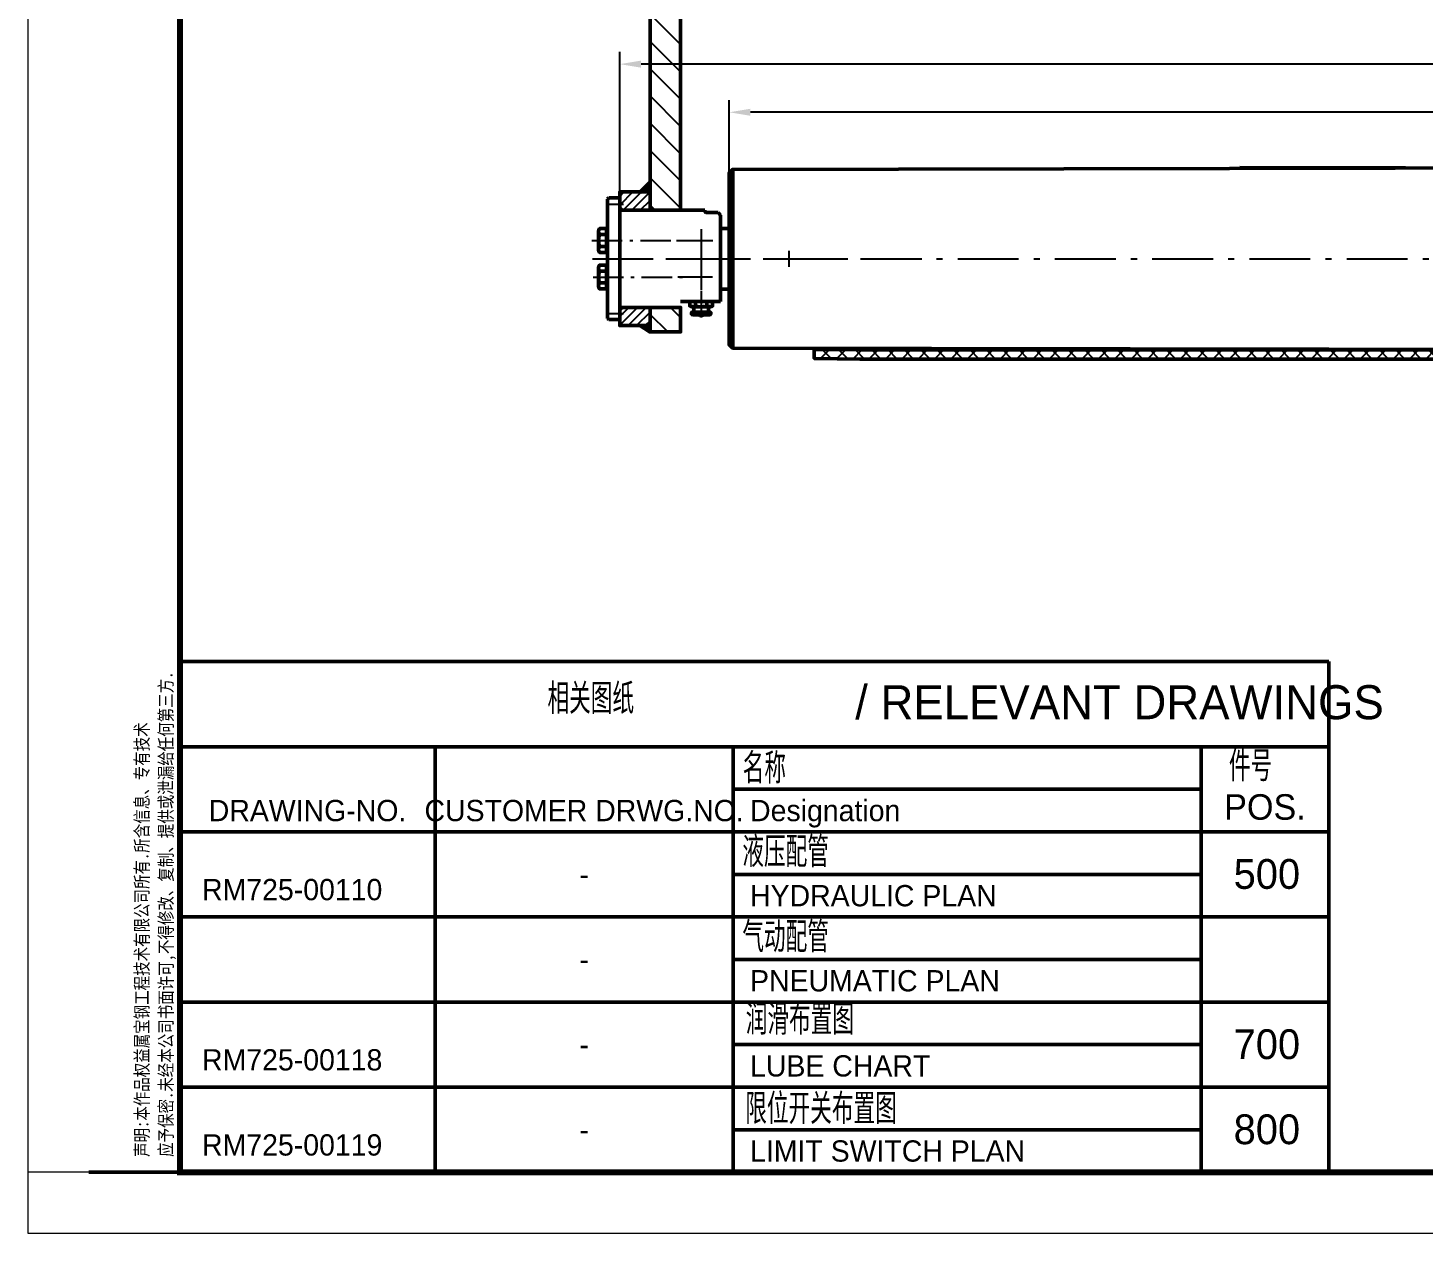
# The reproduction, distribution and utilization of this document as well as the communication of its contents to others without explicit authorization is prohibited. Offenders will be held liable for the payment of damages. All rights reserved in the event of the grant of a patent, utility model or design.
# Model space of a CAD drawing. Extents: x 0 to 5945, y 0 to 4205.
# Drawn here: x 0 to 1148, y 0 to 991 of the extents above; entities that cross this region are included whole.
import ezdxf
from ezdxf.enums import TextEntityAlignment as Align

# ---------------------------------------------------------------- set-up
doc = ezdxf.new("R2010")
doc.units = 0
doc.header["$LTSCALE"] = 5
doc.linetypes.add('CENTER', pattern=[16, 10, -2.5, 1, -2.5])
doc.linetypes.add('CENTER2', pattern=[8, 5, -1.25, 0.5, -1.25])
doc.layers.get('0').update_dxf_attribs({"color": 4, "linetype": 'CONTINUOUS', "lineweight": 50})
doc.layers.get('Defpoints').update_dxf_attribs({"linetype": 'CONTINUOUS'})
for name, color, linetype, lineweight in [('1', 4, 'CONTINUOUS', 50), ('5', 7, 'CONTINUOUS', 25), ('6', 3, 'CONTINUOUS', 35), ('7', 2, 'CENTER', 25), ('7A', 2, 'CENTER2', 25), ('8', 7, 'CONTINUOUS', 25), ('图框_外框', 130, 'CONTINUOUS', 20)]:
    doc.layers.add(name, color=color, linetype=linetype, lineweight=lineweight)
doc.layers.add('6文字层', color=3, linetype='CONTINUOUS')
doc.styles.add('H35', font='bgdx.shx', dxfattribs={"width": 0.7, "bigfont": 'bghzdx.shx'})
doc.styles.add('H5', font='bgdx.shx', dxfattribs={"width": 0.7, "bigfont": 'bghzdx.shx'})
doc.styles.add('Hz', font='SIMKAI.TTF', dxfattribs={"width": 0.8})
doc.styles.get("Standard").update_dxf_attribs({"font": 'bgdx.shx', "bigfont": 'bghzdx.shx'})
doc.dimstyles.new('GEN-ISO', dxfattribs={"dimscale": 5, "dimtxt": 3.5, "dimasz": 3.5, "dimexe": 2, "dimexo": 0, "dimgap": 1.6, "dimtad": 1, "dimdec": 3, "dimzin": 9, "dimdsep": 46, "dimtxsty": 'Standard', "dimcen": 0, "dimclrd": 256, "dimclre": 256, "dimclrt": 3, "dimadec": 0, "dimazin": 2, "dimtp": 0.1, "dimtm": 0.1, "dimtfac": 0.71, "dimtdec": 3, "dimtmove": 0, "dimatfit": 3, "dimfxl": 0, "dimtzin": 9, "dimlwd": -1, "dimlwe": -1, "dimarcsym": 0})

# ---------------------------------------------------------------- blocks, each defined once
blk = doc.blocks.new('*D20')
at = {"layer": '5'}
for p, q in [((576.8, 871.8), (576.8, 931.8)), ((1816.8, 871.8), (1816.8, 931.8)), ((1799.3, 921.8), (594.3, 921.8))]:
    blk.add_line(p, q, dxfattribs=at)
for points in [[(594.3, 924.7), (594.3, 918.9), (576.8, 921.8)], [(1799.3, 924.7), (1799.3, 918.9), (1816.8, 921.8)]]:
    blk.add_solid(points, dxfattribs=at)
at = {"layer": 'Defpoints', "color": 0}
for p in [(576.8, 921.8), (576.8, 871.8), (1816.8, 871.8)]:
    blk.add_point(p, dxfattribs=at)
at = {"layer": '5', "color": 3, "insert": (1196.8, 938.5), "char_height": 17.5, "attachment_point": 5}
blk.add_mtext('1240', dxfattribs=at)
blk = doc.blocks.new('*D21')
at = {"layer": '5'}
for p, q in [((486.8, 856.3), (486.8, 971.4)), ((1906.8, 856.3), (1906.8, 971.4)), ((1889.3, 961.4), (504.3, 961.4))]:
    blk.add_line(p, q, dxfattribs=at)
for points in [[(504.3, 964.3), (504.3, 958.5), (486.8, 961.4)], [(1889.3, 964.3), (1889.3, 958.5), (1906.8, 961.4)]]:
    blk.add_solid(points, dxfattribs=at)
at = {"layer": 'Defpoints', "color": 0}
for p in [(486.8, 961.4), (486.8, 856.3), (1906.8, 856.3)]:
    blk.add_point(p, dxfattribs=at)
at = {"layer": '5', "color": 3, "insert": (1196.8, 978.1), "char_height": 17.5, "attachment_point": 5}
blk.add_mtext('1420', dxfattribs=at)
blk = doc.blocks.new('riemen-V')
at = {"layer": '8'}
h = blk.add_hatch(dxfattribs=at)
h.set_pattern_fill('ANSI37', color=256, scale=3, style=0)
h.set_pattern_definition([(45, (-4165.338, 1228.833), (-6.735192, 6.735192), []), (135, (-4165.338, 1228.833), (-6.735192, -6.735192), [])])
h.paths.add_polyline_path([(0, -7.5), (-461.5, -7.5), (-512.6, -7.5), (-550, -7), (-550, 0.5), (-512.6, 0), (-461.5, 0), (0, 0), (461.5, 0), (512.6, 0), (550, 0.5), (550, -7), (512.6, -7.5), (461.5, -7.5)])
at = {"layer": '1', "flags": 128}
for points in [[(0, -7.5), (-461.5, -7.5), (-512.6, -7.5), (-550, -7), (-550, 0.5), (-512.6, 0), (-461.5, 0), (0, 0)], [(0, -7.5), (461.5, -7.5), (512.6, -7.5), (550, -7), (550, 0.5), (512.6, 0), (461.5, 0), (0, 0)]]:
    blk.add_lwpolyline(points, dxfattribs=at)
blk = doc.blocks.new('*X233')
at = {"layer": '8', "lineweight": 25}
for p, q in [((-0.3, -6.8), (-11.4, 4.4)), ((-8.2, 8.2), (6.8, -6.8)), ((13.6, -6.5), (-1.1, 8.2)), ((6, 8.2), (13.6, 0.6)), ((-11.4, -2.7), (-7.4, -6.8))]:
    blk.add_line(p, q, dxfattribs=at)
blk = doc.blocks.new('*X234')
at = {"layer": '8', "lineweight": 25}
for p, q in [((-3.5, -7.1), (-11.6, 1)), ((-11.5, 8), (3.5, -7.1)), ((10.6, -7.1), (-4.4, 8)), ((2.7, 8), (13.4, -2.8)), ((13.4, 4.3), (9.7, 8)), ((-11.6, -6), (-10.6, -7.1))]:
    blk.add_line(p, q, dxfattribs=at)
blk = doc.blocks.new('*X242')
at = {"layer": '8', "lineweight": 50}
for p, q in [((-1.7, 3.5), (-1.8, 3.5)), ((-1.8, 1.7), (0, 1.7)), ((1.8, 0), (-1.8, 0)), ((-1.8, -1.7), (3.5, -1.7)), ((5.3, -3.5), (-1.8, -3.5))]:
    blk.add_line(p, q, dxfattribs=at)
blk = doc.blocks.new('*X243')
at = {"layer": '8', "lineweight": 25}
for p, q in [((2.1, 2.5), (-6.1, 2.5)), ((-4.5, 1.5), (2.1, 1.5)), ((2.1, 0.5), (-2.9, 0.5)), ((-1.3, -0.5), (2.1, -0.5)), ((2.1, -1.5), (0.3, -1.5)), ((1.8, -2.5), (2.1, -2.5))]:
    blk.add_line(p, q, dxfattribs=at)
blk = doc.blocks.new('22107624-Ss1')
at = {"layer": '8'}
h = blk.add_hatch(dxfattribs=at)
h.set_pattern_fill('ANSI31', color=256, scale=5, angle=90, style=0)
h.set_pattern_definition([(45, (7830.732, -1251.612), (11.22532, -11.22532), [])])
h.paths.add_polyline_path([(1472.6, -5.1), (1497.6, -5.1), (1497.6, -410.4), (1472.6, -410.4)])
h.paths.add_polyline_path([(1472.6, -490.4), (1497.6, -490.4), (1497.6, -510.5), (1472.6, -510.5)])
at = {"layer": '1'}
for p, q in [((1506.1, -395.7), (1497.6, -387.2)), ((1472.6, -410.3), (1497.6, -410.3)), ((1521, -410.4), (1521, -410.3)), ((1497.6, -490.3), (1475.2, -490.3))]:
    blk.add_line(p, q, dxfattribs=at)
at = {"layer": '1', "flags": 128}
for points in [[(1497.6, -410.4), (1497.6, -5.1), (1472.6, -5.1), (1472.6, -410.4)], [(1522.6, -410.4), (1522.6, -395.3), (1497.6, -395.3), (1497.6, -410.4)], [(1472.6, -490.4), (1472.6, -510.5), (1497.6, -510.5), (1497.6, -490.4)], [(1497.6, -490.4), (1497.6, -505.3), (1522.6, -505.3), (1522.6, -490.4)]]:
    blk.add_lwpolyline(points, dxfattribs=at)
for points in [[(1522.6, -408.7), (1521, -410.3), (1497.6, -410.3), (1497.6, -395.3), (1522.6, -395.3)], [(1497.6, -490.3), (1472.6, -490.3), (1472.6, -510.5), (1497.6, -510.5)], [(1521, -490.3), (1522.6, -491.9), (1522.6, -505.3), (1497.6, -505.3), (1497.6, -490.3)], [(1506.1, -505.3), (1497.6, -510.6), (1497.6, -505.3)]]:
    blk.add_lwpolyline(points, close=True, dxfattribs=at)
at = {"layer": '8'}
for name, p in [('*X242', (1499.4, -390.8)), ('*X234', (1509.2, -403.3)), ('*X233', (1509, -498.5))]:
    blk.add_blockref(name, p, dxfattribs=at)
at = {"layer": '8', "xscale": -1}
blk.add_blockref('*X243', (1499.7, -508), dxfattribs=at)
blk = doc.blocks.new('22107565-Ss')
blk.add_blockref('22107624-Ss1', (-812.6, -70.4))
blk = doc.blocks.new('22107660-V')
at = {"layer": '1'}
blk.add_line((1480, 25), (1480, -25), dxfattribs=at)
for points in [[(1487, 25), (1480.2, 25, -0.107188), (1480, 25.1)], [(1487, -25), (1480.2, -25, 0.107168), (1480, -25.1)]]:
    blk.add_lwpolyline(points, format="xyb", dxfattribs=at)
at = {"layer": '7'}
for p, q in [((1503, 24.5), (1503, -26.4)), ((1523.2, 15), (1493.4, 15)), ((1493.6, -15), (1522.3, -15))]:
    blk.add_line(p, q, dxfattribs=at)
at = {"layer": '7', "flags": 128}
for points in [[(1532, 0), (1532, 0), (860, 0)], [(1592.5, 0), (1592.5, 0), (1518.5, 0), (1321.5, 0), (1321.5, 0)]]:
    blk.add_lwpolyline(points, dxfattribs=at)
at = {"layer": '7A'}
blk.add_line((1431, 6.5), (1431, -6.5), dxfattribs=at)
blk = doc.blocks.new('22107648-V')
at = {"layer": '1'}
for p, q in [((1437, 73.5), (1437, -73.5)), ((1440, 0), (1440, 70.5)), ((1440, -51), (1440, 0))]:
    blk.add_line(p, q, dxfattribs=at)
for points in [[(200, 51), (200, 70.5), (203, 73.5), (1020, 75)], [(1440, 51), (1440, 70.5), (1437, 73.5), (620, 75)], [(200, -51), (200, -70.5), (203, -73.5), (1020, -75)], [(1440, -51), (1440, -70.5), (1437, -73.5), (620, -75)]]:
    blk.add_lwpolyline(points, dxfattribs=at)
blk = doc.blocks.new('22107661-V')
at = {"layer": '1'}
for p, q in [((-59, 50), (-60, 49)), ((-60, 49), (-60, 48.5)), ((-60, 41.5), (-60, 48.5)), ((-50, 50), (-59, 50)), ((-50, 48.5), (-50, 50)), ((-50, 48.5), (-50, 41.5)), ((-60, 20.5), (-60, 41.5)), ((-50, 41.5), (-50, 0)), ((0, 40), (20, 40)), ((20, 40), (20, 39)), ((21, 38), (31, 38)), ((31, 38), (33, 36)), ((33, 36), (33, 0)), ((-60, 20.5), (-60, 0)), ((-60, 0), (-60, -20.5)), ((-50, -48.5), (-50, 0)), ((33, -35), (33, 0)), ((-60, -20.5), (-60, -48.5)), ((0, -35), (11.1, -35)), ((33, -35), (11.1, -35)), ((22.9, -35), (33, -35)), ((-60, -49), (-60, -48.5)), ((-59, -50), (-60, -49)), ((-50, -50), (-59, -50)), ((-50, -48.5), (-50, -50))]:
    blk.add_line(p, q, dxfattribs=at)
blk.add_arc((21, 39), 1, 180, 270, dxfattribs=at)
at = {"layer": '7'}
for p, q in [((-61.3, 45), (-46.9, 45)), ((17, -26.4), (17, -45.7)), ((-61.3, -45), (-46.9, -45))]:
    blk.add_line(p, q, dxfattribs=at)
at = {"layer": '7A'}
blk.add_line((-72, -15), (5.5, -15), dxfattribs=at)
at = {"layer": '7A', "flags": 128}
blk.add_lwpolyline([(-73, 15), (-67.4, 15), (5.5, 15)], dxfattribs=at)
blk = doc.blocks.new('22107662-V')
at = {"layer": '1'}
for p, q in [((721, 23), (720, 23)), ((726.6, 19.9), (721, 19.9)), ((720, 7), (721, 7)), ((726.6, 10.1), (721, 10.1)), ((720, -7), (721, -7)), ((726.6, -10.1), (721, -10.1)), ((726.6, -19.9), (721, -19.9)), ((721, -23), (720, -23)), ((637, -44), (637, -39.5)), ((638.3, -35), (638.3, -38.7)), ((647.7, -35), (647.7, -38.7)), ((649, -44), (649, -39.5))]:
    blk.add_line(p, q, dxfattribs=at)
at = {"layer": '1', "flags": 128}
for points in [[(727.4, 23.4), (726.6, 24.8), (721, 24.8), (721, 5.2), (726.6, 5.2), (727.4, 6.6), (727.4, 23.4)], [(727.4, -23.4), (726.6, -24.8), (721, -24.8), (721, -5.2), (726.6, -5.2), (727.4, -6.6), (727.4, -23.4)]]:
    blk.add_lwpolyline(points, dxfattribs=at)
for points in [[(726.6, 24.8, -0.343154), (726.6, 19.9, -0.171573), (726.6, 10.1, -0.343154), (726.6, 5.2)], [(726.6, -24.8, 0.343154), (726.6, -19.9, 0.171573), (726.6, -10.1, 0.343154), (726.6, -5.2)], [(633.6, -38.7, 0.062263), (633.9, -39, 0.055389), (634.3, -39.2, 0.04659), (634.9, -39.3, 0.038328), (635.4, -39.4, 0.031592), (636.1, -39.3, 0.026448), (636.8, -39.2, 0.042505), (638.3, -38.7, 0.030355), (641, -39.3, 0.036828), (643.5, -39.5, 0.045209), (645.8, -39.3, 0.026213), (646.8, -39, 0.028683), (647.7, -38.7, 0.062258), (648.1, -39, 0.055385), (648.5, -39.2, 0.046589), (649, -39.3, 0.038329), (649.6, -39.4, 0.031593), (650.3, -39.3, 0.026449), (651, -39.2, 0.042508), (652.4, -38.7)]]:
    blk.add_lwpolyline(points, format="xyb", dxfattribs=at)
blk.add_lwpolyline([(633.6, -35), (633.6, -38.7), (635, -39.5), (651, -39.5), (652.4, -38.7), (652.4, -35)], close=True, dxfattribs=at)
blk.add_lwpolyline([(650, -46), (636, -46, -0.414214), (635, -45), (635, -44.3, -0.414214), (635.3, -44), (650.7, -44, -0.414214), (651, -44.3), (651, -45, -0.414202)], format="xyb", close=True, dxfattribs=at)
at = {"layer": '1'}
blk.add_arc((643, -45.5), 1.45, 199.4751, 340.2484, dxfattribs=at)
for name, p in [('22107648-V', (-820, 0)), ('22107660-V', (-860, 0))]:
    blk.add_blockref(name, p)
at = {"xscale": -1}
blk.add_blockref('22107661-V', (660, 0), dxfattribs=at)
blk = doc.blocks.new('22107563B1-S1')
for name, p in [('22107565-Ss', (0, -2283)), ('22107662-V', (0, -2803.7)), ('riemen-V', (0, -2878.7))]:
    blk.add_blockref(name, p)
blk = doc.blocks.new('A0')
at = {"layer": '图框_外框', "color": 5}
for p, q in [((0, 841), (0, 0)), ((25, 10), (0, 10)), ((0, 0), (1189, 0))]:
    blk.add_line(p, q, dxfattribs=at)
at = {"layer": '图框_外框', "color": 7, "const_width": 1}
blk.add_lwpolyline([(25, 10), (1179, 10), (1179, 831), (25, 831)], close=True, dxfattribs=at)
at = {"layer": '图框_外框', "color": 7, "style": 'Hz', "width": 0.8}
for s, p in [('应予保密.未经本公司书面许可,不得修改、复制、提供或泄漏给任何第三方.', (23.79, 12.53)), ('声明:本作品权益属宝钢工程技术有限公司所有.所含信息、专有技术', (19.83, 12.52))]:
    blk.add_text(s, height=2.184, rotation=90, dxfattribs=at).set_placement(p)
at = {"layer": '图框_外框', "width": 0.7}
for tag, height, style, p in [('修改', 3.5, 'H35', (33.1, 828.35)), ('图号', 5, 'H5', (72.18, 826))]:
    blk.add_attdef(tag, text='', height=height, rotation=180, dxfattribs=dict(at, style=style)).set_placement(p, align=Align.MIDDLE_CENTER)

msp = doc.modelspace()

# ---------------------------------------------------------------- linework, layer by layer
at = {"layer": '1'}
for p, q in [((125, 470), (1070, 470)), ((1070, 470), (1070, 50)), ((125, 400), (1070, 400)), ((335, 400), (335, 50)), ((580, 400), (580, 50)), ((965, 400), (965, 50)), ((580, 365), (965, 365)), ((125, 330), (1070, 330)), ((580, 295), (965, 295)), ((125, 260), (1070, 260)), ((580, 225), (965, 225)), ((125, 190), (1070, 190)), ((580, 155), (965, 155)), ((125, 120), (1070, 120)), ((580, 85), (965, 85)), ((50, 50), (995, 50))]:
    msp.add_line(p, q, dxfattribs=at)

# ---------------------------------------------------------------- block references
at = {"lineweight": 0, "xscale": 5, "yscale": 5, "zscale": 5}
msp.add_blockref('A0', (0, 0), dxfattribs=at)
at = {"xscale": -1}
msp.add_blockref('22107563B1-S1', (1196.7995, 3605), dxfattribs=at)

# ---------------------------------------------------------------- texts
at = {"color": 1, "width": 0.75}
for s, p in [('名称', (587.9344, 369.7305)), ('件号', (987.834, 371.595)), ('液压配管', (587.6308, 300.9641)), ('气动配管', (587.6308, 230.9641)), ('润滑布置图', (590.4189, 163.1489)), ('限位开关布置图', (590.0337, 89.6835))]:
    msp.add_text(s, height=25, dxfattribs=at).set_placement(p)
at = {"layer": '6', "color": 3, "lineweight": 50}
for s, p in [('RM725-00110', (217.3749, 282.5)), ('-', (457.5, 295)), ('-', (457.5, 225)), ('RM725-00118', (217.3749, 142.5)), ('-', (457.5, 155)), ('RM725-00119', (217.3749, 72.5)), ('-', (457.5, 85))]:
    msp.add_text(s, height=17.5, dxfattribs=at).set_placement(p, align=Align.MIDDLE_CENTER)
for s, p in [('HYDRAULIC PLAN', (594, 277.5)), ('PNEUMATIC PLAN', (594, 207.5)), ('LUBE CHART', (594, 137.5)), ('LIMIT SWITCH PLAN', (594, 67.5))]:
    msp.add_text(s, height=17.5, dxfattribs=at).set_placement(p, align=Align.MIDDLE_LEFT)
at = {"layer": '6文字层', "color": 1, "width": 0.75}
msp.add_text('相关图纸', height=25, dxfattribs=at).set_placement((427.3368, 427.0125))
at = {"layer": '6文字层', "lineweight": 50}
for s, height, p in [('                  / RELEVANT DRAWINGS', 28, (804.2442, 436.6063)), ('DRAWING-NO.', 17.5, (230, 347.5)), ('CUSTOMER DRWG.NO.', 17.5, (457.5, 347.5)), ('POS.', 21, (1017.5, 350.4466))]:
    msp.add_text(s, height=height, dxfattribs=at).set_placement(p, align=Align.MIDDLE_CENTER)
msp.add_text('Designation', height=17.5, dxfattribs=at).set_placement((594, 347.5), align=Align.MIDDLE_LEFT)
at = {"layer": '6文字层', "char_height": 24.5, "attachment_point": 7}
for s, insert in [('500\\C3;\\H0.7x;', (991.7654, 282.75)), ('700\\C3;\\H0.7x;', (991.7654, 142.75)), ('800\\C3;\\H0.7x;', (991.7654, 72.75))]:
    msp.add_mtext(s, dxfattribs=dict(at, insert=insert))

# ---------------------------------------------------------------- dimensions: what is measured, and where the dimension line sits
at = {"layer": '5'}
for base, p1, p2, picture, middle in [((486.7992, 961.391), (1906.7993, 856.2777), (486.7992, 856.312), '*D21', (1196.7992, 978.1428)), ((576.7996, 921.7777), (1816.7996, 871.7777), (576.7996, 871.7777), '*D20', (1196.7996, 938.5294))]:
    dim = msp.add_linear_dim(base=base, p1=p1, p2=p2, angle=180, dimstyle='GEN-ISO', override={"dimpost": '<>'}, dxfattribs=at)
    dim.commit()
    dim.dimension.update_dxf_attribs({"geometry": picture, "text_midpoint": middle})

doc.saveas('drawing.dxf')
